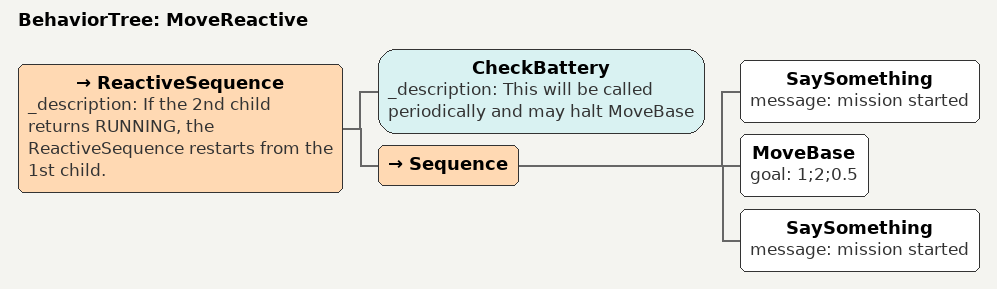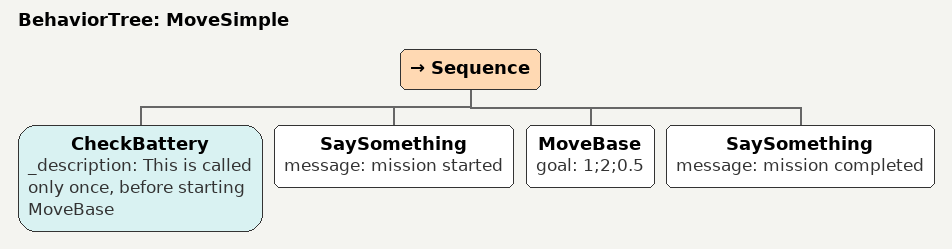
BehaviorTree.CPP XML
<?xml version="1.0" encoding="UTF-8"?>
<root BTCPP_format="4">
  <BehaviorTree ID="MoveReactive">
    <ReactiveSequence _description="If the 2nd child returns RUNNING,&#10;the ReactiveSequence restarts from the 1st child.">
      <CheckBattery _description="This will be called periodically and may halt MoveBase"/>
      <Sequence>
        <SaySomething message="mission started"/>
        <MoveBase goal="1;2;0.5"/>
        <SaySomething message="mission started"/>
      </Sequence>
    </ReactiveSequence>
  </BehaviorTree>

  <BehaviorTree ID="MoveSimple">
    <Sequence>
      <CheckBattery _description="This is called only once, before starting MoveBase"/>
      <SaySomething message="mission started"/>
      <MoveBase goal="1;2;0.5"/>
      <SaySomething message="mission completed"/>
    </Sequence>
  </BehaviorTree>

</root>
